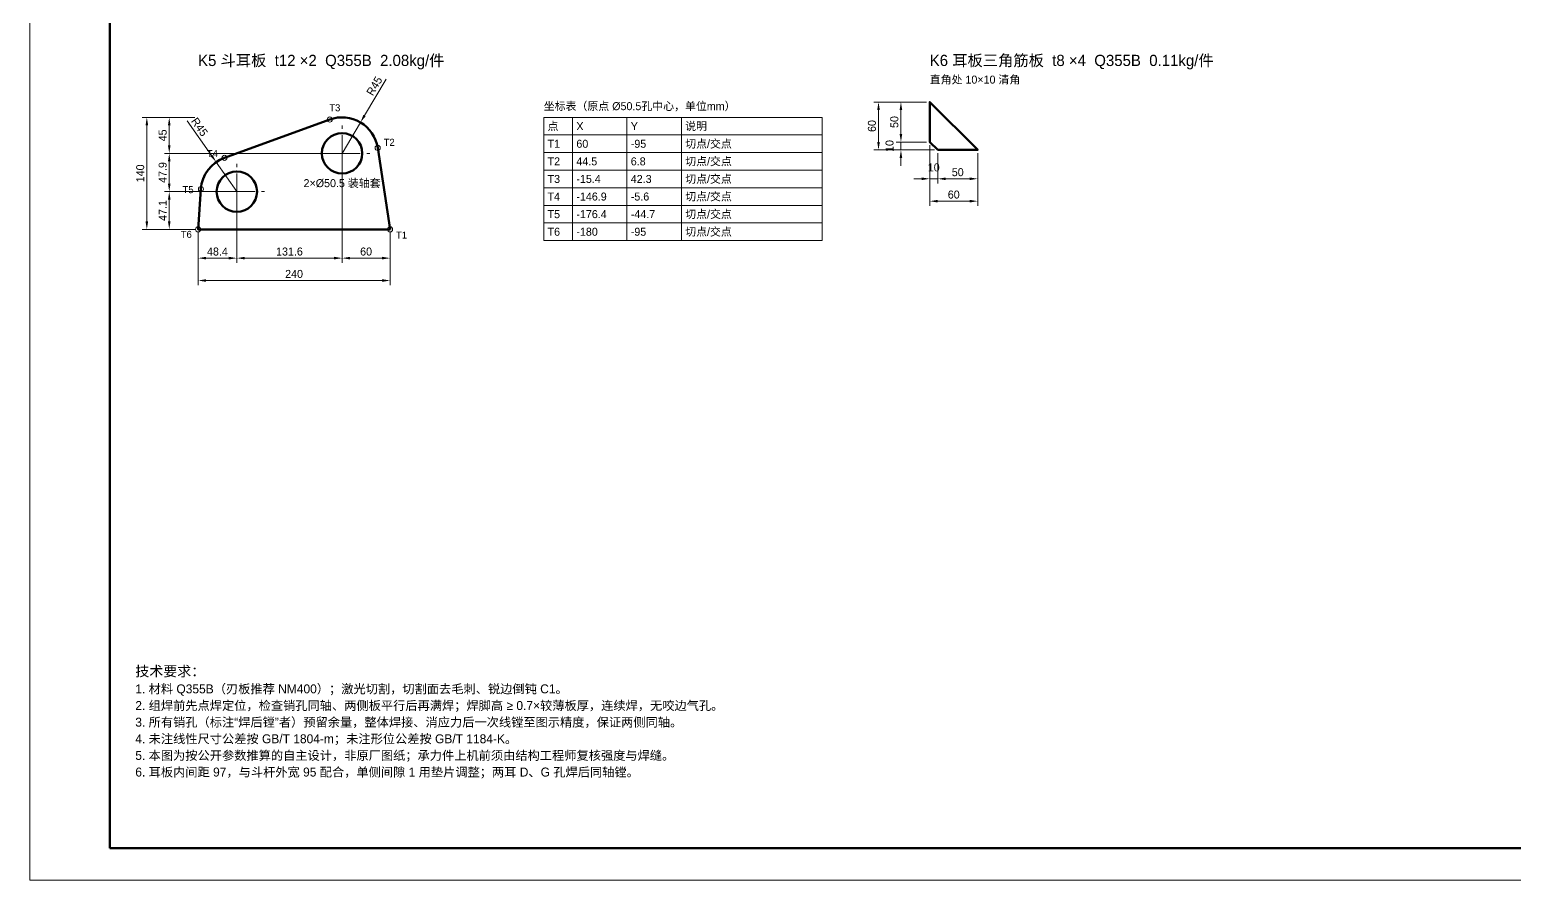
# Model space of a CAD drawing. Header units: millimetres. Extents: x 0 to 3364, y 0 to 2376.
# Drawn here: x 0 to 1855, y 0 to 1064 of the extents above; entities that cross this region are included whole.
import ezdxf
from ezdxf.enums import TextEntityAlignment as Align

# ---------------------------------------------------------------- set-up
doc = ezdxf.new("R2010")
doc.units = ezdxf.units.MM
doc.header["$LTSCALE"] = 4
doc.linetypes.add('GB_CENTER', pattern=[20, 15, -2, 1, -2])
for name, color, linetype, lineweight in [('CENTER', 7, 'GB_CENTER', 18), ('DIM', 7, 'Continuous', 18), ('FRAME', 7, 'Continuous', 70), ('OUTLINE', 7, 'Continuous', 50), ('TEXT', 7, 'Continuous', 25), ('THIN', 7, 'Continuous', 18)]:
    doc.layers.add(name, color=color, linetype=linetype, lineweight=lineweight)
doc.styles.add('CJK', font='wqy-zenhei.ttc')
doc.dimstyles.new('GB', dxfattribs={"dimscale": 4, "dimtxt": 2.5, "dimasz": 2.5, "dimexe": 1.5, "dimexo": 1, "dimgap": 0.8, "dimtad": 1, "dimdec": 1, "dimdsep": 46, "dimtxsty": 'CJK', "dimcen": 2.5, "dimazin": 3, "dimtfac": 1, "dimtmove": 0, "dimatfit": 3, "dimlwd": 18, "dimlwe": 18})

msp = doc.modelspace()

# ---------------------------------------------------------------- linework, layer by layer
at = {"layer": 'CENTER'}
for p, q in [((390.41, 871.67), (390.41, 946.17)), ((258.85, 823.79), (258.85, 898.29)), ((353.16, 908.92), (427.66, 908.92)), ((221.6, 861.04), (296.1, 861.04))]:
    msp.add_line(p, q, dxfattribs=at)
at = {"layer": 'FRAME'}
msp.add_lwpolyline([(100, 40), (3324, 40), (3324, 2336), (100, 2336)], close=True, dxfattribs=at)
at = {"layer": 'OUTLINE'}
msp.add_lwpolyline([(1134.82, 913.12), (1184.82, 913.12), (1124.82, 973.12), (1124.82, 923.12)], close=True, dxfattribs=at)
msp.add_lwpolyline([(450.41, 813.92), (434.9, 915.71, 0.4734025), (375.02, 951.21), (243.46, 903.33, 0.2960314), (213.96, 864.22), (210.41, 813.92)], format="xyb", close=True, dxfattribs=at)
for centre in [(390.41, 908.92), (258.85, 861.04)]:
    msp.add_circle(centre, 25.25, dxfattribs=at)
at = {"layer": 'THIN'}
for p, q in [((642.41, 953.92), (990.41, 953.92)), ((642.41, 953.92), (642.41, 799.92)), ((678.41, 953.92), (678.41, 799.92)), ((746.41, 953.92), (746.41, 799.92)), ((814.41, 953.92), (814.41, 799.92)), ((990.41, 953.92), (990.41, 799.92)), ((642.41, 931.92), (990.41, 931.92)), ((642.41, 909.92), (990.41, 909.92)), ((642.41, 887.92), (990.41, 887.92)), ((642.41, 865.92), (990.41, 865.92)), ((642.41, 843.92), (990.41, 843.92)), ((642.41, 821.92), (990.41, 821.92)), ((642.41, 799.92), (990.41, 799.92))]:
    msp.add_line(p, q, dxfattribs=at)
msp.add_lwpolyline([(0, 0), (3364, 0), (3364, 2376), (0, 2376)], close=True, dxfattribs=at)
for centre in [(375.02, 951.21), (434.9, 915.71), (243.46, 903.33), (213.96, 864.22), (210.41, 813.92), (450.41, 813.92)]:
    msp.add_circle(centre, 3.2, dxfattribs=at)

# ---------------------------------------------------------------- texts
at = {"layer": 'DIM', "style": 'CJK'}
for s, p in [('T3', (381.36, 965.9)), ('T4', (228.37, 908.65)), ('T2', (449.28, 922.7)), ('T5', (197.98, 863.55)), ('T6', (195.71, 807.62)), ('T1', (464.71, 806.75))]:
    msp.add_text(s, height=8.8, dxfattribs=at).set_placement(p, align=Align.MIDDLE_CENTER)
msp.add_text('2×Ø50.5 装轴套', height=10, dxfattribs=at).set_placement((390.41, 863.67), align=Align.BOTTOM_CENTER)
at = {"layer": 'TEXT', "style": 'CJK'}
for s, height, p in [('K5 斗耳板  t12 ×2  Q355B  2.08kg/件', 14, (210.41, 1013.92)), ('K6 耳板三角筋板  t8 ×4  Q355B  0.11kg/件', 14, (1124.82, 1013.92)), ('直角处 10×10 清角', 10, (1124.82, 993.12)), ('坐标表（原点 Ø50.5孔中心，单位mm）', 10, (642.41, 959.92)), ('技术要求：', 12.8, (132, 251.2)), ('1. 材料 Q355B（刃板推荐 NM400）；激光切割，切割面去毛刺、锐边倒钝 C1。', 11.2, (132, 230.4)), ('2. 组焊前先点焊定位，检查销孔同轴、两侧板平行后再满焊；焊脚高 ≥ 0.7×较薄板厚，连续焊，无咬边气孔。', 11.2, (132, 209.6)), ('3. 所有销孔（标注“焊后镗”者）预留余量，整体焊接、消应力后一次线镗至图示精度，保证两侧同轴。', 11.2, (132, 188.8)), ('4. 未注线性尺寸公差按 GB/T 1804-m；未注形位公差按 GB/T 1184-K。', 11.2, (132, 168)), ('5. 本图为按公开参数推算的自主设计，非原厂图纸；承力件上机前须由结构工程师复核强度与焊缝。', 11.2, (132, 147.2)), ('6. 耳板内间距 97，与斗杆外宽 95 配合，单侧间隙 1 用垫片调整；两耳 D、G 孔焊后同轴镗。', 11.2, (132, 126.4))]:
    msp.add_text(s, height=height, dxfattribs=at).set_placement(p, align=Align.BOTTOM_LEFT)
for s, p in [('点', (647.21, 942.92)), ('X', (683.21, 942.92)), ('Y', (751.21, 942.92)), ('说明', (819.21, 942.92)), ('T1', (647.21, 920.92)), ('60', (683.21, 920.92)), ('-95', (751.21, 920.92)), ('切点/交点', (819.21, 920.92)), ('T2', (647.21, 898.92)), ('44.5', (683.21, 898.92)), ('6.8', (751.21, 898.92)), ('切点/交点', (819.21, 898.92)), ('T3', (647.21, 876.92)), ('-15.4', (683.21, 876.92)), ('42.3', (751.21, 876.92)), ('切点/交点', (819.21, 876.92)), ('T4', (647.21, 854.92)), ('-146.9', (683.21, 854.92)), ('-5.6', (751.21, 854.92)), ('切点/交点', (819.21, 854.92)), ('T5', (647.21, 832.92)), ('-176.4', (683.21, 832.92)), ('-44.7', (751.21, 832.92)), ('切点/交点', (819.21, 832.92)), ('切点/交点', (819.21, 810.92)), ('T6', (647.21, 810.92)), ('-180', (683.21, 810.92)), ('-95', (751.21, 810.92))]:
    msp.add_text(s, height=10, dxfattribs=at).set_placement(p, align=Align.MIDDLE_LEFT)

# ---------------------------------------------------------------- dimensions: what is measured, and where the dimension line sits
at = {"layer": 'DIM'}
for center, location in [((390.41, 908.92), (437.85, 988.92)), ((258.85, 861.04), (205.51, 937.23))]:
    msp.add_radius_dim(center=center, radius=45, location=location, dimstyle='GB', dxfattribs=at).render()
for base, p1, p2 in [((1060.82, 913.12), (1134.82, 913.12), (1124.82, 973.12)), ((1088.82, 923.12), (1124.82, 923.12), (1124.82, 973.12)), ((146.41, 813.92), (210.41, 813.92), (210.41, 953.92)), ((174.41, 908.92), (390.41, 908.92), (210.41, 953.92)), ((1088.82, 913.12), (1134.82, 913.12), (1124.82, 923.12)), ((174.41, 861.04), (258.85, 861.04), (390.41, 908.92)), ((174.41, 813.92), (210.41, 813.92), (258.85, 861.04))]:
    msp.add_linear_dim(base=base, p1=p1, p2=p2, angle=90, dimstyle='GB', dxfattribs=at).render()
for base, p1, p2 in [((1124.82, 877.12), (1124.82, 923.12), (1134.82, 913.12)), ((1124.82, 849.12), (1124.82, 923.12), (1184.82, 913.12)), ((1134.82, 877.12), (1134.82, 913.12), (1184.82, 913.12)), ((258.85, 777.92), (258.85, 861.04), (390.41, 908.92)), ((390.41, 777.92), (390.41, 908.92), (450.41, 813.92)), ((210.41, 777.92), (210.41, 813.92), (258.85, 861.04)), ((210.41, 749.92), (210.41, 813.92), (450.41, 813.92))]:
    msp.add_linear_dim(base=base, p1=p1, p2=p2, dimstyle='GB', dxfattribs=at).render()

doc.saveas('drawing.dxf')
